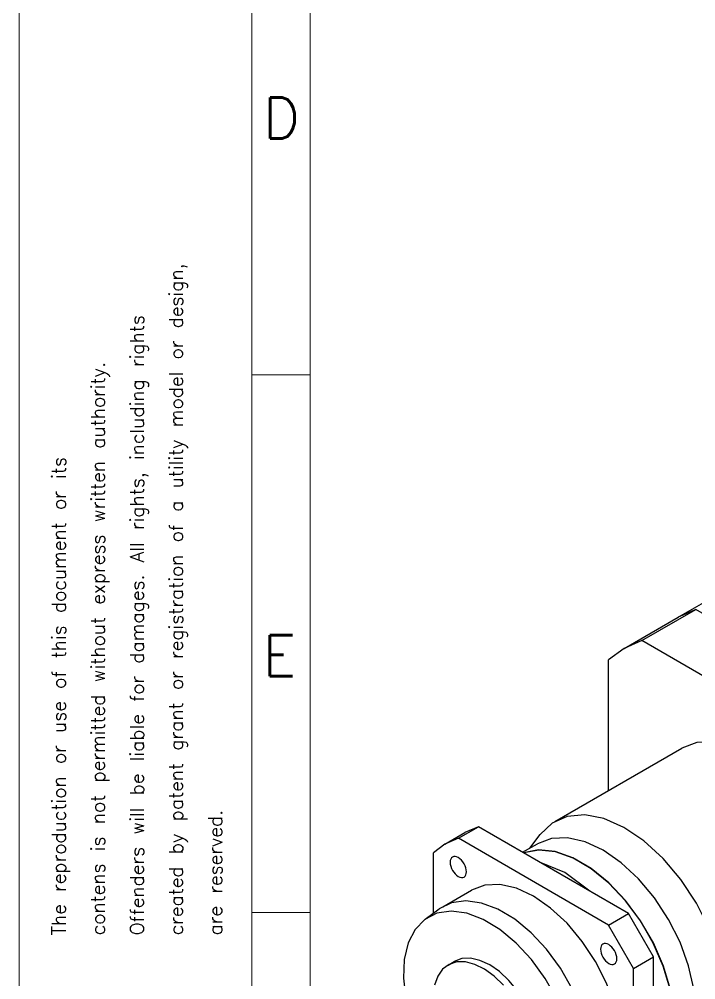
# Model space of a CAD drawing. Extents: x 0 to 1161, y 0 to 821.
# Drawn here: x 0 to 160.8, y 139.4 to 367.4 of the extents above; entities that cross this region are included whole.
import ezdxf
from ezdxf.enums import TextEntityAlignment as Align

# ---------------------------------------------------------------- set-up
doc = ezdxf.new("R2010")
doc.units = 0
doc.header["$LTSCALE"] = 13.83
doc.header["$MEASUREMENT"] = 0
doc.layers.add('40000_ISO', color=7, linetype='CONTINUOUS')
doc.layers.add('90000_FRAME', color=7, linetype='CONTINUOUS')
doc.styles.add('SEACAD_TXT_SHX', font='txt.shx', dxfattribs={"height": 0.2})

msp = doc.modelspace()

# ---------------------------------------------------------------- linework, layer by layer
at = {"layer": '40000_ISO', "color": 7, "linetype": 'CONTINUOUS', "lineweight": 25}
for p, q in [((156.563851, 225.441824), (175.601271, 236.433083)), ((148.00025, 219.898821), (160.791014, 227.283575)), ((160.791014, 227.283574), (156.563257, 225.44148)), ((160.79161, 227.283918), (156.563556, 225.441653)), ((213.332868, 196.94852), (160.791014, 227.283575)), ((143.772494, 218.056727), (156.563258, 225.44148)), ((148.000249, 219.898822), (143.772491, 218.056728)), ((200.542102, 189.563768), (148.00025, 219.898821)), ((143.772491, 218.056728), (140.063312, 215.316429)), ((140.063311, 184.34151), (140.063311, 215.316431)), ((127.282499, 176.962502), (157.444911, 194.376778)), ((104.369344, 172.960374), (109.1281, 175.707846)), ((109.128101, 175.707845), (105.942108, 174.356613)), ((144.823261, 155.099234), (109.1281, 175.707846)), ((101.18335, 171.609142), (105.942106, 174.356614)), ((121.329699, 170.611153), (123.79045, 173.851489)), ((101.183348, 171.609142), (98.42015, 169.525606)), ((104.369344, 172.960374), (101.183348, 171.609142)), ((140.064504, 152.351765), (104.369344, 172.960374)), ((119.642763, 169.637202), (123.190241, 171.685337)), ((98.42015, 155.180999), (98.42015, 169.525606)), ((129.652821, 164.819629), (123.659806, 167.316816)), ((135.639231, 160.402653), (129.652821, 164.819629)), ((100.651251, 156.729448), (107.492825, 160.679433)), ((96.461264, 153.766252), (99.808407, 156.183627)), ((140.064504, 152.351765), (144.823261, 155.099234)), ((150.772456, 144.79493), (144.823263, 155.099235)), ((146.013697, 142.047457), (140.064503, 152.351764)), ((101.90451, 142.880529), (103.39181, 143.739223)), ((146.013698, 142.047458), (150.772454, 144.79493)), ((150.772454, 103.577711), (150.772454, 144.79493)), ((146.013698, 100.830239), (146.013698, 142.047458))]:
    msp.add_line(p, q, dxfattribs=at)
for points in [[(191.09863, 136.086825), (194.058064, 138.542138), (196.257122, 142.02312), (197.611295, 146.395999), (198.068544, 151.492727), (197.611295, 157.11744), (196.257122, 163.053984), (194.058064, 169.074219), (191.09863, 174.946793), (187.492549, 180.446025), (183.378401, 185.360583), (178.91429, 189.501603), (174.27177, 192.709949), (169.62925, 194.862324), (165.165139, 195.876015), (161.050991, 195.712066), (157.44491, 194.376778)], [(156.495971, 117.203851), (160.302747, 118.33337), (163.457682, 120.649732), (165.833778, 124.059695), (167.335388, 128.425995), (167.902067, 133.572874), (167.511005, 139.293152), (166.177942, 145.356565), (163.956541, 151.519042), (160.936219, 157.532519), (157.238556, 163.154933), (153.012396, 168.159961), (148.427856, 172.346133), (143.669482, 175.544942), (138.928814, 177.627622), (134.396682, 178.51034), (130.25552, 178.157562), (126.672025, 176.583489), (123.790444, 173.851483)], [(154.319932, 117.767132), (157.057408, 120.038297), (159.091536, 123.258206), (160.344146, 127.303119), (160.767101, 132.017593), (160.344146, 137.220452), (159.091536, 142.711755), (157.057407, 148.280473), (154.31993, 153.712603), (150.984306, 158.799393), (147.178719, 163.345359), (143.049416, 167.175802), (138.755085, 170.143521), (134.460754, 172.134469), (130.331451, 173.072133), (126.525865, 172.92048), (123.19024, 171.685338)], [(150.772409, 115.907201), (153.148855, 118.677098), (154.782078, 122.330794), (155.609672, 126.72868), (155.600014, 131.702709), (154.753473, 137.062818), (153.102396, 142.604194), (150.709872, 148.115096), (147.667321, 153.384949), (144.091002, 158.212387), (140.117568, 162.41295), (135.898848, 165.826131), (131.596042, 168.32151), (127.373564, 169.803736), (123.392758, 170.216172), (119.805734, 169.54306)], [(150.772462, 116.016314), (153.125966, 118.787387), (154.740487, 122.434061), (155.554611, 126.817623), (155.537371, 131.771334), (154.689423, 137.106766), (153.04302, 142.620972), (150.660789, 148.104204), (147.633344, 153.347893), (144.075841, 158.152581), (140.1236, 162.33551), (135.926954, 165.73757), (131.645535, 168.229356), (127.442197, 169.716085), (123.476825, 170.141206), (119.900253, 169.488548)], [(136.939829, 109.675723), (139.529334, 111.824122), (141.45351, 114.869981), (142.638412, 118.69625), (143.038505, 123.155887), (142.638413, 128.077511), (141.453512, 133.271986), (139.529336, 138.539693), (136.939832, 143.678195), (133.784511, 148.490023), (130.184631, 152.790262), (126.278534, 156.413655), (122.216329, 159.220957), (118.154123, 161.104286), (114.248026, 161.991265), (110.648147, 161.84781), (107.492826, 160.679433)], [(129.203759, 105.268555), (131.916892, 107.07467), (134.023698, 109.766076), (135.446953, 113.244122), (136.134491, 117.381328), (136.06111, 122.026048), (135.229501, 127.008037), (133.670145, 132.144689), (131.440197, 137.247725), (128.621394, 142.130103), (125.317055, 146.612864), (121.648294, 150.531701), (117.749587, 153.742974), (113.763833, 156.128977), (109.837125, 157.602257), (106.113391, 158.108811), (102.729119, 157.630072), (99.808355, 156.183589)], [(127.785698, 134.81271), (125.009553, 139.68746), (121.740165, 144.169213), (118.099661, 148.090552), (114.22403, 151.304997), (110.258047, 153.692475), (106.349858, 155.163801), (102.645453, 155.664015), (99.28321, 155.174431), (96.388723, 153.713337), (94.070115, 151.335313), (92.413997, 148.129188), (91.482233, 144.214727), (91.309629, 139.738152), (91.902632, 134.866685)], [(120.21867, 114.594246), (121.698387, 115.821903), (122.797916, 117.562394), (123.475002, 119.748834), (123.703626, 122.297198), (123.475002, 125.109554), (122.797915, 128.077826), (121.698386, 131.087944), (120.218669, 134.02423), (118.415629, 136.773846), (116.358555, 139.231125), (114.126499, 141.301635), (111.805239, 142.905807), (109.483979, 143.981995), (107.251924, 144.488841), (105.19485, 144.406866), (103.391809, 143.739222)], [(115.115634, 138.110747), (112.911376, 140.219459), (110.608507, 141.875259), (108.294589, 143.015188), (106.057607, 143.595901), (103.982616, 143.595318), (102.148516, 143.013461), (100.625045, 141.872455), (99.47013, 140.215684), (98.727686, 138.106144)]]:
    msp.add_lwpolyline(points, dxfattribs=at)
for points in [[(102.971202, 168.512489), (102.730748, 168.312995), (102.552074, 168.030165), (102.442048, 167.674869), (102.404896, 167.260759), (102.442048, 166.803751), (102.552074, 166.321407), (102.730748, 165.832263), (102.971202, 165.355116), (103.264196, 164.908304), (103.598471, 164.508996), (103.96118, 164.172538), (104.338384, 163.91186), (104.715589, 163.736979), (105.078298, 163.654617), (105.412573, 163.667938), (105.705567, 163.77643), (105.946021, 163.975924), (106.124694, 164.258754), (106.234721, 164.61405), (106.271872, 165.028159), (106.234721, 165.485167), (106.124694, 165.967512), (105.946021, 166.456656), (105.705566, 166.933802), (105.412572, 167.380615), (105.078298, 167.779923), (104.715589, 168.116381), (104.338384, 168.377059), (103.961179, 168.55194), (103.59847, 168.634302), (103.264196, 168.620981)], [(138.728279, 147.868131), (138.487825, 147.668637), (138.309152, 147.385807), (138.199125, 147.030511), (138.161974, 146.616401), (138.199125, 146.159393), (138.309152, 145.677049), (138.487825, 145.187905), (138.728279, 144.710758), (139.021273, 144.263946), (139.355548, 143.864638), (139.718257, 143.52818), (140.095462, 143.267502), (140.472667, 143.092621), (140.835376, 143.010259), (141.16965, 143.02358), (141.462644, 143.132072), (141.703098, 143.331566), (141.881772, 143.614396), (141.991798, 143.969692), (142.02895, 144.383801), (141.991798, 144.840809), (141.881772, 145.323154), (141.703098, 145.812298), (141.462644, 146.289444), (141.16965, 146.736257), (140.835375, 147.135565), (140.472666, 147.472023), (140.095462, 147.732701), (139.718257, 147.907582), (139.355548, 147.989944), (139.021273, 147.976623)]]:
    msp.add_lwpolyline(points, close=True, dxfattribs=at)
at = {"layer": '90000_FRAME', "color": 7, "linetype": 'CONTINUOUS', "lineweight": 13}
for p, q in [((0, 821.221038), (0, 0)), ((55.30108, 807.395768), (55.30108, 13.82527)), ((69.12635, 107.837106), (69.12635, 793.570498)), ((55.30108, 282.975626), (69.12635, 282.975626)), ((55.30108, 155.313083), (69.12635, 155.313083))]:
    msp.add_line(p, q, dxfattribs=at)

# ---------------------------------------------------------------- texts
at = {"layer": '90000_FRAME', "color": 7, "linetype": 'CONTINUOUS', "lineweight": 13, "style": 'SEACAD_TXT_SHX'}
for s, p in [('D', (57.948518, 348.830984)), ('E', (57.86678, 221.168441))]:
    msp.add_text(s, height=9.677689, dxfattribs=at).set_placement(p, align=Align.TOP_LEFT)
for s, p in [('created by patent grant or registration of a utility model or design,', (35.643775, 149.931254)), ('Offenders will be liable for damages. All rights, including rights', (26.357367, 149.931227)), ('contens is not permitted without express written authority.', (17.070959, 149.931199)), ('The reproduction or use of this document or its', (7.784552, 149.931171)), ('are reserved.', (44.930183, 149.931282))]:
    msp.add_text(s, height=3.265812, rotation=90.000172, dxfattribs=at).set_placement(p, align=Align.TOP_LEFT)

doc.saveas('drawing.dxf')
